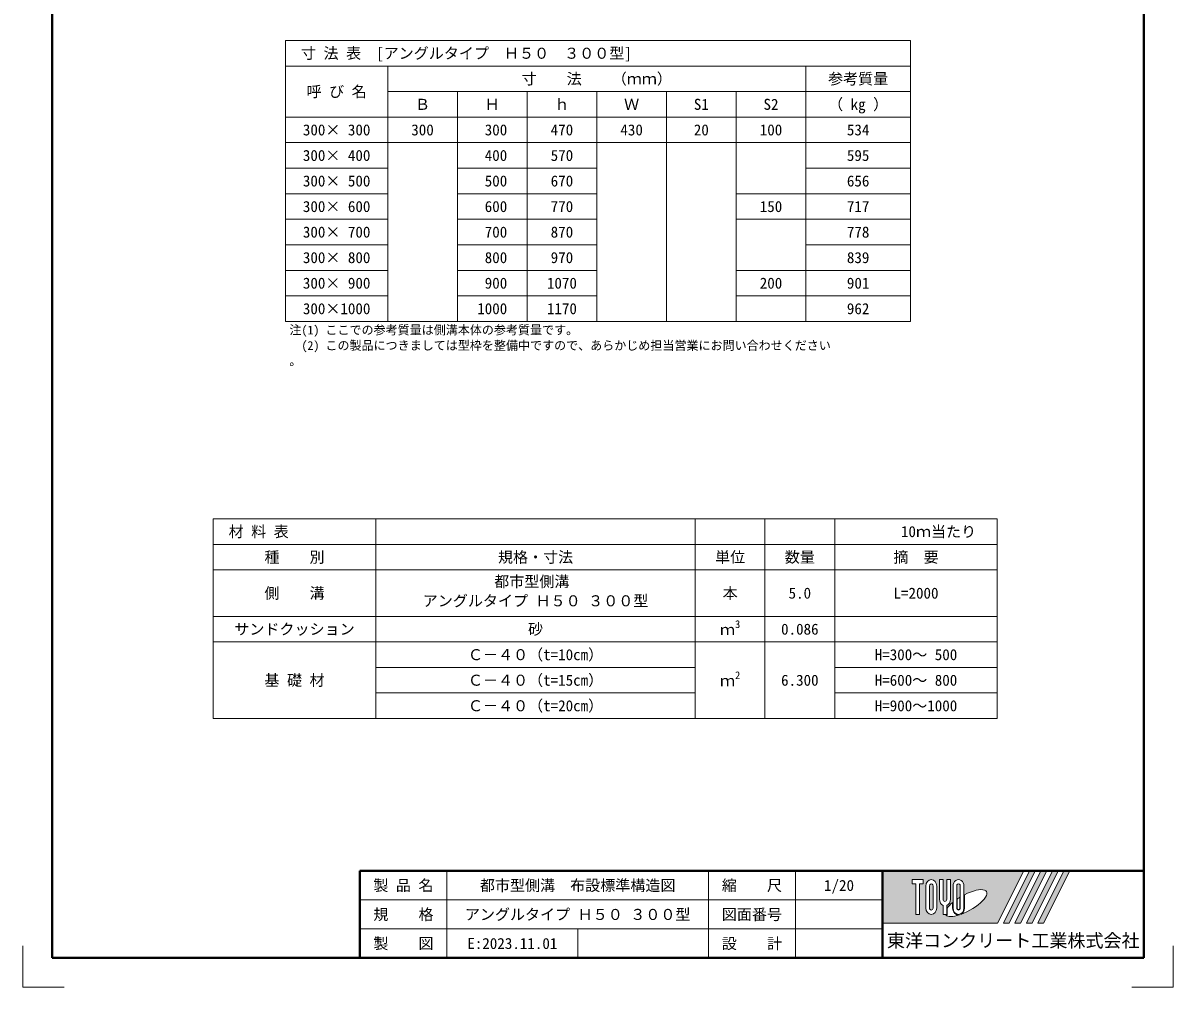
# Model space of a CAD drawing. Units: millimetres at full size; details may follow other scales. Extents: x 87398 to 114821, y -118528 to -105583.
# Drawn here: x 87398 to 91358, y -111628 to -108307 of the extents above; entities that cross this region are included whole.
import ezdxf
from ezdxf.enums import TextEntityAlignment as Align

# ---------------------------------------------------------------- set-up
doc = ezdxf.new("R2010")
doc.units = ezdxf.units.MM
doc.header["$LTSCALE"] = 25
for name, color, linetype, lineweight in [('Defpoints_2', 8, 'Continuous', 0), ('図枠', 7, 'Continuous', 5), ('寸法・材料表', 7, 'Continuous', 13)]:
    doc.layers.add(name, color=color, linetype=linetype, lineweight=lineweight)
doc.styles.add('ＭＳ ゴシック', font='')
doc.styles.get('ＭＳ ゴシック').set_extended_font_data('MS Gothic')

msp = doc.modelspace()

# ---------------------------------------------------------------- hatches: boundary and pattern name
at = {"layer": '図枠'}
h = msp.add_hatch(color=256, dxfattribs=at)
h.paths.add_polyline_path([(90357.6, -111228.12), (90357.6, -111408.12), (90753.6, -111408.12), (90843.6, -111228.12)])
edge = h.paths.add_edge_path(flags=16)
edge.add_ellipse((90645.12, -111338.93), major_axis=(70.52378, 39.47493), ratio=0.34714733547206955, start_angle=-144.3112160097977, end_angle=72.18990336618839, ccw=False)
edge.add_ellipse((90619.01, -111355.97), major_axis=(-0, 24), ratio=0.8463541666666666, start_angle=-160.70345628558343, end_angle=-90.00000000003429)
edge.add_line((90639.32, -111355.97), (90639.32, -111310.22))
edge = h.paths.add_edge_path(flags=16)
edge.add_ellipse((90619.01, -111280.28), major_axis=(-0, 22.15385), ratio=0.8463541725441261, start_angle=-90.00000000003786, end_angle=89.99999999996243, ccw=False)
edge.add_line((90637.76, -111280.28), (90637.76, -111355.97))
edge.add_ellipse((90619.01, -111355.97), major_axis=(-0, 22.15385), ratio=0.8463541725441261, start_angle=90, end_angle=-90, ccw=False)
edge.add_line((90600.26, -111355.97), (90600.26, -111280.28))
edge = h.paths.add_edge_path(flags=16)
edge.add_line((90625.26, -111280.28), (90625.26, -111355.97))
edge.add_ellipse((90619.01, -111355.97), major_axis=(-0, 7.38462), ratio=0.8463542107476151, start_angle=90, end_angle=-90, ccw=False)
edge.add_line((90612.76, -111355.97), (90612.76, -111280.28))
edge.add_ellipse((90619.01, -111280.28), major_axis=(-0, 7.38462), ratio=0.8463542107476151, start_angle=-90.00000000011352, end_angle=89.999999999887, ccw=False)
edge = h.paths.add_edge_path(flags=16)
edge.add_line((90623.69, -111318.96), (90623.69, -111355.97))
edge.add_ellipse((90619.01, -111355.97), major_axis=(0, 5.53846), ratio=0.8463540961371586, start_angle=90.00000000015052, end_angle=-89.99999999984993, ccw=False)
edge.add_line((90614.32, -111355.97), (90614.32, -111325.02))
edge.add_ellipse((90645.12, -111338.93), major_axis=(70.52378, 39.47493), ratio=0.3471473354720695, start_angle=107.79174171422798, end_angle=126.47131871370067, ccw=False)
edge = h.paths.add_edge_path(flags=16)
edge.add_line((90590.88, -111258.12), (90590.88, -111325.97))
edge.add_ellipse((90572.13, -111325.97), major_axis=(0, 22.15385), ratio=0.8463541725441261, start_angle=-163.34116638240334, end_angle=-89.99999999996226, ccw=False)
edge.add_line((90578.38, -111346.86), (90578.38, -111378.12))
edge.add_line((90578.38, -111378.12), (90565.88, -111378.12))
edge.add_line((90565.88, -111378.12), (90565.88, -111346.86))
edge.add_ellipse((90572.13, -111325.97), major_axis=(-0, 22.15385), ratio=0.8463541725441261, start_angle=89.99999999996243, end_angle=163.34116638240332, ccw=False)
edge.add_line((90553.38, -111325.97), (90553.38, -111258.12))
edge.add_line((90553.38, -111258.12), (90565.88, -111258.12))
edge.add_line((90565.88, -111258.12), (90565.88, -111325.97))
edge.add_ellipse((90572.13, -111325.97), major_axis=(-0, 7.38462), ratio=0.8463542107476151, start_angle=89.99999999999999, end_angle=-90.00000000000001)
edge.add_line((90578.38, -111325.97), (90578.38, -111258.12))
edge.add_line((90578.38, -111258.12), (90590.88, -111258.12))
edge = h.paths.add_edge_path(flags=16)
edge.add_line((90598.69, -111336.86), (90598.69, -111355.97))
edge.add_ellipse((90619.01, -111355.97), major_axis=(-0, 24), ratio=0.8463541666666666, start_angle=89.99999999999999, end_angle=-171.5442700514831)
edge.add_ellipse((90645.12, -111338.93), major_axis=(70.52378, 39.47493), ratio=0.34714733547206955, start_angle=-178.6495357247095, end_angle=-148.29244213023435, ccw=False)
edge.add_line((90575.69, -111379.97), (90579.94, -111379.97))
edge.add_line((90579.94, -111379.97), (90579.94, -111356.57))
edge.add_ellipse((90645.12, -111338.93), major_axis=(70.52378, 39.47493), ratio=0.3471473354720695, start_angle=148.21912047118397, end_angle=165.90812170313026, ccw=False)
edge = h.paths.add_edge_path(flags=16)
edge.add_ellipse((90525.26, -111280.28), major_axis=(-0, 22.15385), ratio=0.8463541725441261, start_angle=-90, end_angle=90, ccw=False)
edge.add_line((90544.01, -111280.28), (90544.01, -111355.97))
edge.add_ellipse((90525.26, -111355.97), major_axis=(-0, 22.15385), ratio=0.8463541725441261, start_angle=89.99999999996243, end_angle=-90.00000000003786, ccw=False)
edge.add_line((90506.51, -111355.97), (90506.51, -111280.28))
edge = h.paths.add_edge_path(flags=16)
edge.add_line((90531.51, -111280.28), (90531.51, -111355.97))
edge.add_ellipse((90525.26, -111355.97), major_axis=(-0, 7.38462), ratio=0.8463542107476151, start_angle=90, end_angle=-90, ccw=False)
edge.add_line((90519.01, -111355.97), (90519.01, -111280.28))
edge.add_ellipse((90525.26, -111280.28), major_axis=(-0, 7.38462), ratio=0.8463542107476151, start_angle=-90.00000000011352, end_angle=89.999999999887, ccw=False)
h.paths.add_polyline_path([(90497.13, -111258.12), (90497.13, -111272.89), (90484.63, -111272.89), (90484.63, -111378.12), (90472.13, -111378.12), (90472.13, -111272.89), (90459.63, -111272.89), (90459.63, -111258.12)], flags=16)
for points in [[(90773.4, -111408.12), (90793.2, -111408.12), (90883.2, -111228.12), (90863.4, -111228.12)], [(90922.8, -111228.12), (90903, -111228.12), (90813, -111408.12), (90832.8, -111408.12)], [(90962.4, -111228.12), (90942.6, -111228.12), (90852.6, -111408.12), (90872.4, -111408.12)], [(91002, -111228.12), (90982.2, -111228.12), (90892.2, -111408.12), (90912, -111408.12)]]:
    msp.add_hatch(color=256, dxfattribs=at).paths.add_polyline_path(points)

# ---------------------------------------------------------------- linework, layer by layer
at = {"layer": 'Defpoints_2'}
for p, q in [((88301.83, -108367.14), (90453.37, -108367.14)), ((88301.83, -108367.14), (88301.83, -108455.14)), ((90453.37, -108367.14), (90453.37, -108455.14)), ((90093.37, -108543.14), (90453.37, -108543.14)), ((88653.37, -108719.14), (88893.37, -108719.14)), ((89373.37, -108719.14), (90093.37, -108719.14)), ((89853.37, -108983.14), (90093.37, -108983.14)), ((89853.37, -109247.14), (90093.37, -109247.14)), ((88052.6, -110015.14), (90752.6, -110015.14)), ((88052.6, -110015.14), (88052.6, -110103.14)), ((88612.6, -110015.14), (88612.6, -110103.14)), ((89712.6, -110015.14), (89712.6, -110103.14)), ((89952.6, -110015.14), (89952.6, -110103.14)), ((90192.6, -110015.14), (90192.6, -110103.14)), ((90752.6, -110015.14), (90752.6, -110103.14))]:
    msp.add_line(p, q, dxfattribs=at)
at = {"layer": 'Defpoints_2', "color": 1, "lineweight": 13}
for p, q in [((87397.6, -111486.7), (87397.6, -111628.12)), ((91357.6, -111486.7), (91357.6, -111628.12)), ((87397.6, -111628.12), (87539.02, -111628.12)), ((91357.6, -111628.12), (91216.18, -111628.12))]:
    msp.add_line(p, q, dxfattribs=at)
at = {"layer": '図枠', "lineweight": 40}
for p, q in [((87497.6, -111528.12), (87497.6, -106028.12)), ((91257.6, -111528.12), (91257.6, -106028.12)), ((88557.6, -111228.12), (91257.6, -111228.12)), ((88557.6, -111528.12), (88557.6, -111228.12)), ((90357.6, -111528.12), (90357.6, -111228.12)), ((91257.6, -111528.12), (87497.6, -111528.12))]:
    msp.add_line(p, q, dxfattribs=at)
at = {"layer": '図枠', "lineweight": 13}
for p, q in [((88857.6, -111528.12), (88857.6, -111228.12)), ((89757.6, -111528.12), (89757.6, -111228.12)), ((90057.6, -111528.12), (90057.6, -111228.12)), ((88557.6, -111328.12), (90357.6, -111328.12)), ((88557.6, -111428.12), (90357.6, -111428.12)), ((89307.6, -111528.12), (89307.6, -111428.12))]:
    msp.add_line(p, q, dxfattribs=at)
at = {"layer": '図枠'}
for p, q in [((90357.6, -111228.12), (90843.6, -111228.12)), ((90843.6, -111228.12), (90753.6, -111408.12)), ((90863.4, -111228.12), (90773.4, -111408.12)), ((90883.2, -111228.12), (90793.2, -111408.12)), ((90903, -111228.12), (90813, -111408.12)), ((90922.8, -111228.12), (90832.8, -111408.12)), ((90942.6, -111228.12), (90852.6, -111408.12)), ((90863.4, -111228.12), (90883.2, -111228.12)), ((90962.4, -111228.12), (90872.4, -111408.12)), ((90982.2, -111228.12), (90892.2, -111408.12)), ((90903, -111228.12), (90922.8, -111228.12)), ((91002, -111228.12), (90912, -111408.12)), ((90942.6, -111228.12), (90962.4, -111228.12)), ((90982.2, -111228.12), (91002, -111228.12)), ((90459.63, -111258.12), (90459.63, -111272.89)), ((90459.63, -111258.12), (90497.13, -111258.12)), ((90472.13, -111272.89), (90459.63, -111272.89)), ((90472.13, -111272.89), (90472.13, -111378.12)), ((90484.63, -111272.89), (90484.63, -111378.12)), ((90497.13, -111272.89), (90484.63, -111272.89)), ((90497.13, -111258.12), (90497.13, -111272.89)), ((90553.38, -111258.12), (90565.88, -111258.12)), ((90553.38, -111325.97), (90553.38, -111258.12)), ((90565.88, -111258.12), (90565.88, -111325.97)), ((90578.38, -111258.12), (90590.88, -111258.12)), ((90578.38, -111325.97), (90578.38, -111258.12)), ((90590.88, -111258.12), (90590.88, -111325.97)), ((90506.51, -111280.28), (90506.51, -111355.97)), ((90519.01, -111355.97), (90519.01, -111280.28)), ((90531.51, -111280.28), (90531.51, -111355.97)), ((90544.01, -111355.97), (90544.01, -111280.28)), ((90600.26, -111280.28), (90600.26, -111355.97)), ((90612.76, -111355.97), (90612.76, -111280.28)), ((90625.26, -111280.28), (90625.26, -111355.97)), ((90637.76, -111355.97), (90637.76, -111280.28)), ((90639.32, -111355.97), (90639.32, -111310.22)), ((90565.88, -111346.86), (90565.88, -111378.12)), ((90578.38, -111346.86), (90578.38, -111378.12)), ((90598.69, -111336.86), (90598.69, -111355.97)), ((90614.32, -111355.97), (90614.32, -111325.02)), ((90623.69, -111318.96), (90623.69, -111355.97)), ((90484.63, -111378.12), (90472.13, -111378.12)), ((90578.38, -111378.12), (90565.88, -111378.12)), ((90575.69, -111379.97), (90579.94, -111379.97)), ((90579.94, -111356.57), (90579.94, -111379.97)), ((90357.6, -111408.12), (90753.6, -111408.12)), ((90773.4, -111408.12), (90793.2, -111408.12)), ((90813, -111408.12), (90832.8, -111408.12)), ((90852.6, -111408.12), (90872.4, -111408.12)), ((90892.2, -111408.12), (90912, -111408.12))]:
    msp.add_line(p, q, dxfattribs=at)
for centre, major_axis, ratio, start_param, end_param in [((90525.26, -111280.28), (-0, 22.15385), 0.846354, 4.71238898038469, 7.853981633974483), ((90525.26, -111280.28), (-0, 7.38462), 0.846354, 4.712388980383013, 7.853981633972813), ((90619.01, -111280.28), (-0, 22.15385), 0.846354, 4.712388980384131, 7.853981633973928), ((90619.01, -111280.28), (-0, 7.38462), 0.846354, 4.712388980383013, 7.853981633972813), ((90645.12, -111338.93), (70.52378, 39.47493), 0.347147, 4.262185332381764, 7.7429162813385854), ((90572.13, -111325.97), (-0, 22.15385), 0.846354, 1.5707963267943412, 2.8017557441351593), ((90572.13, -111325.97), (-0, 7.38462), 0.846354, 1.5707963267948963, 4.71238898038469), ((90572.13, -111325.97), (0, 22.15385), 0.846354, 3.4814295630444256, 4.7123889803852475), ((90645.12, -111338.93), (70.52378, 39.47493), 0.347147, 2.0815196641224314, 2.515512607316709), ((90645.12, -111338.93), (70.52378, 39.47493), 0.347147, 1.6817405097969969, 1.8219833196614286), ((90525.26, -111355.97), (-0, 22.15385), 0.846354, 1.5707963267943412, 4.712388980384131), ((90525.26, -111355.97), (-0, 7.38462), 0.846354, 1.5707963267948963, 4.71238898038469), ((90645.12, -111338.93), (70.52378, 39.47493), 0.347147, 3.209397509057236, 4.20044506328541), ((90619.01, -111355.97), (-0, 24), 0.846354, 1.5707963267948963, 3.315467866329019), ((90619.01, -111355.97), (-0, 22.15385), 0.846354, 1.5707963267948963, 4.71238898038469), ((90619.01, -111355.97), (-0, 7.38462), 0.846354, 1.5707963267948963, 4.71238898038469), ((90619.01, -111355.97), (0, 5.53846), 0.846354, 1.5707963267971206, 4.7123889803869075), ((90619.01, -111355.97), (-0, 24), 0.846354, 3.5338438000146084, 4.712388980384183)]:
    msp.add_ellipse(centre, major_axis=major_axis, ratio=ratio, start_param=start_param, end_param=end_param, dxfattribs=at)
at = {"layer": '寸法・材料表'}
for p, q in [((88301.83, -108455.14), (90453.37, -108455.14)), ((88301.83, -108455.14), (88301.83, -109335.14)), ((88653.37, -108455.14), (88653.37, -109335.14)), ((90093.37, -108455.14), (90093.37, -109335.14)), ((90453.37, -108455.14), (90453.37, -109335.14)), ((88653.37, -108543.14), (90093.37, -108543.14)), ((88893.37, -108543.14), (88893.37, -109335.14)), ((89133.37, -108543.14), (89133.37, -109335.14)), ((89373.37, -108543.14), (89373.37, -109335.14)), ((89613.37, -108543.14), (89613.37, -109335.14)), ((89853.37, -108543.14), (89853.37, -109335.14)), ((88301.83, -108631.14), (90453.37, -108631.14)), ((88301.83, -108719.14), (88653.37, -108719.14)), ((88893.37, -108719.14), (89373.37, -108719.14)), ((90093.37, -108719.14), (90453.37, -108719.14)), ((88301.83, -108807.14), (88653.37, -108807.14)), ((88893.37, -108807.14), (89373.37, -108807.14)), ((90093.37, -108807.14), (90453.37, -108807.14)), ((88301.83, -108895.14), (88653.37, -108895.14)), ((88893.37, -108895.14), (89373.37, -108895.14)), ((89853.37, -108895.14), (90453.37, -108895.14)), ((88301.83, -108983.14), (88653.37, -108983.14)), ((88893.37, -108983.14), (89373.37, -108983.14)), ((90093.37, -108983.14), (90453.37, -108983.14)), ((88301.83, -109071.14), (88653.37, -109071.14)), ((88893.37, -109071.14), (89373.37, -109071.14)), ((90093.37, -109071.14), (90453.37, -109071.14)), ((88301.83, -109159.14), (88653.37, -109159.14)), ((88893.37, -109159.14), (89373.37, -109159.14)), ((89853.37, -109159.14), (90453.37, -109159.14)), ((88301.83, -109247.14), (88653.37, -109247.14)), ((88893.37, -109247.14), (89373.37, -109247.14)), ((90093.37, -109247.14), (90453.37, -109247.14)), ((88301.83, -109335.14), (90453.37, -109335.14)), ((88052.6, -110103.14), (90752.6, -110103.14)), ((88052.6, -110103.14), (88052.6, -110703.14)), ((88612.6, -110103.14), (88612.6, -110703.14)), ((89712.6, -110103.14), (89712.6, -110703.14)), ((89952.6, -110103.14), (89952.6, -110703.14)), ((90192.6, -110103.14), (90192.6, -110703.14)), ((90752.6, -110103.14), (90752.6, -110703.14)), ((88052.6, -110191.14), (90752.6, -110191.14)), ((88052.6, -110351.14), (90752.6, -110351.14)), ((88052.6, -110439.14), (90752.6, -110439.14)), ((88612.6, -110527.14), (89712.6, -110527.14)), ((90192.6, -110527.14), (90752.6, -110527.14)), ((88612.6, -110615.14), (89712.6, -110615.14)), ((90192.6, -110615.14), (90752.6, -110615.14)), ((88052.6, -110703.14), (90752.6, -110703.14))]:
    msp.add_line(p, q, dxfattribs=at)

# ---------------------------------------------------------------- texts
at = {"layer": '図枠', "style": 'ＭＳ ゴシック'}
for s, height, p in [('製 品 名', 37.98, (88707.6, -111278.12)), ('都市型側溝\u3000布設標準構造図', 37.98, (89307.6, -111278.12)), ('縮\u3000\u3000尺', 37.98, (89907.6, -111278.12)), ('1/20', 37.98, (90207.6, -111278.12)), ('規\u3000\u3000格', 37.98, (88707.6, -111378.12)), ('アングルタイプ Ｈ５０ ３００型', 37.98, (89307.6, -111378.12)), ('図面番号', 37.98, (89907.6, -111378.12)), ('製\u3000\u3000図', 37.98, (88707.6, -111478.12)), ('E:2023.11.01', 37.98, (89082.6, -111478.12)), ('設\u3000\u3000計', 37.98, (89907.6, -111478.12)), ('東洋コンクリート工業株式会社', 45.57, (90807.6, -111468.12))]:
    msp.add_text(s, height=height, dxfattribs=at).set_placement(p, align=Align.MIDDLE_CENTER)
at = {"layer": '寸法・材料表', "style": 'ＭＳ ゴシック'}
for s, p in [('\u3000寸 法 表\u3000[アングルタイプ  Ｈ５０  ３００型]', (88303.03, -108411.14)), ('\u3000材 料 表', (88053.8, -110059.14))]:
    msp.add_text(s, height=37.98, dxfattribs=at).set_placement(p, align=Align.MIDDLE_LEFT)
for s, p in [('寸\u3000  法\u3000  （ｍｍ）', (89373.37, -108499.14)), ('参考質量', (90273.37, -108499.14)), ('呼 び 名', (88477.6, -108543.14)), ('Ｂ', (88773.37, -108587.14)), ('Ｈ', (89013.37, -108587.14)), ('ｈ', (89253.37, -108587.14)), ('Ｗ', (89493.37, -108587.14)), ('S1', (89733.37, -108587.14)), ('S2', (89973.37, -108587.14)), ('（ kg ）', (90273.37, -108587.14)), ('300× 300', (88477.6, -108675.14)), ('300', (88773.37, -108675.14)), (' 300', (89013.37, -108675.14)), ('470', (89253.37, -108675.14)), ('430', (89493.37, -108675.14)), ('20', (89733.37, -108675.14)), ('100', (89973.37, -108675.14)), ('534', (90273.37, -108675.14)), ('300× 400', (88477.6, -108763.14)), (' 400', (89013.37, -108763.14)), ('570', (89253.37, -108763.14)), ('595', (90273.37, -108763.14)), ('300× 500', (88477.6, -108851.14)), (' 500', (89013.37, -108851.14)), ('670', (89253.37, -108851.14)), ('656', (90273.37, -108851.14)), ('300× 600', (88477.6, -108939.14)), (' 600', (89013.37, -108939.14)), ('770', (89253.37, -108939.14)), ('150', (89973.37, -108939.14)), ('717', (90273.37, -108939.14)), ('300× 700', (88477.6, -109027.14)), (' 700', (89013.37, -109027.14)), ('870', (89253.37, -109027.14)), ('778', (90273.37, -109027.14)), ('300× 800', (88477.6, -109115.14)), (' 800', (89013.37, -109115.14)), ('970', (89253.37, -109115.14)), ('839', (90273.37, -109115.14)), ('300× 900', (88477.6, -109203.14)), (' 900', (89013.37, -109203.14)), ('1070', (89253.37, -109203.14)), ('200', (89973.37, -109203.14)), ('901', (90273.37, -109203.14)), ('300×1000', (88477.6, -109291.14)), ('1000', (89013.37, -109291.14)), ('1170', (89253.37, -109291.14)), ('962', (90273.37, -109291.14)), ('\u3000\u3000\u300010ｍ当たり', (90472.6, -110059.14)), ('種\u3000  別', (88332.6, -110147.14)), ('規格・寸法', (89162.6, -110147.14)), ('単位', (89832.6, -110147.14)), ('数量', (90072.6, -110147.14)), ('摘\u3000要', (90472.6, -110147.14)), ('側\u3000\u3000溝', (88332.6, -110271.14)), ('本', (89832.6, -110271.14)), ('5.0', (90072.6, -110271.14)), ('L=2000', (90472.6, -110271.14)), ('サンドクッション', (88332.6, -110395.14)), ('砂', (89162.6, -110395.14)), ('0.086', (90072.6, -110395.14)), ('Ｃ－４０（t=10cm）', (89162.6, -110483.14)), ('H=300～ 500', (90472.6, -110483.14)), ('基 礎 材', (88332.6, -110571.14)), ('Ｃ－４０（t=15cm）', (89162.6, -110571.14)), ('6.300', (90072.6, -110571.14)), ('H=600～ 800', (90472.6, -110571.14)), ('Ｃ－４０（t=20cm）', (89162.6, -110659.14)), ('H=900～1000', (90472.6, -110659.14))]:
    msp.add_text(s, height=37.98, dxfattribs=at).set_placement(p, align=Align.MIDDLE_CENTER)
for s, height, p in [('注(1) ここでの参考質量は側溝本体の参考質量です。', 30.38, (88314.94, -109349.49)), ('\u3000(2) この製品につきましては型枠を整備中ですので、あらかじめ担当営業にお問い合わせください', 30.38, (88314.94, -109402.82)), ('。', 30.38, (88314.94, -109456.15)), ('都市型側溝 ', 37.98, (89020.15, -110211.9)), ('アングルタイプ Ｈ５０ ３００型', 37.98, (88774.1, -110278.57))]:
    msp.add_text(s, height=height, dxfattribs=at).set_placement(p, align=Align.TOP_LEFT)
for s, height, p in [('3', 26.58, (89849.44, -110399.27)), ('ｍ', 37.98, (89797.64, -110427.27)), ('ｍ', 37.98, (89797.64, -110603.27)), ('2', 26.58, (89849.44, -110575.27))]:
    msp.add_text(s, height=height, dxfattribs=at).set_placement(p, align=Align.BOTTOM_LEFT)

doc.saveas('drawing.dxf')
